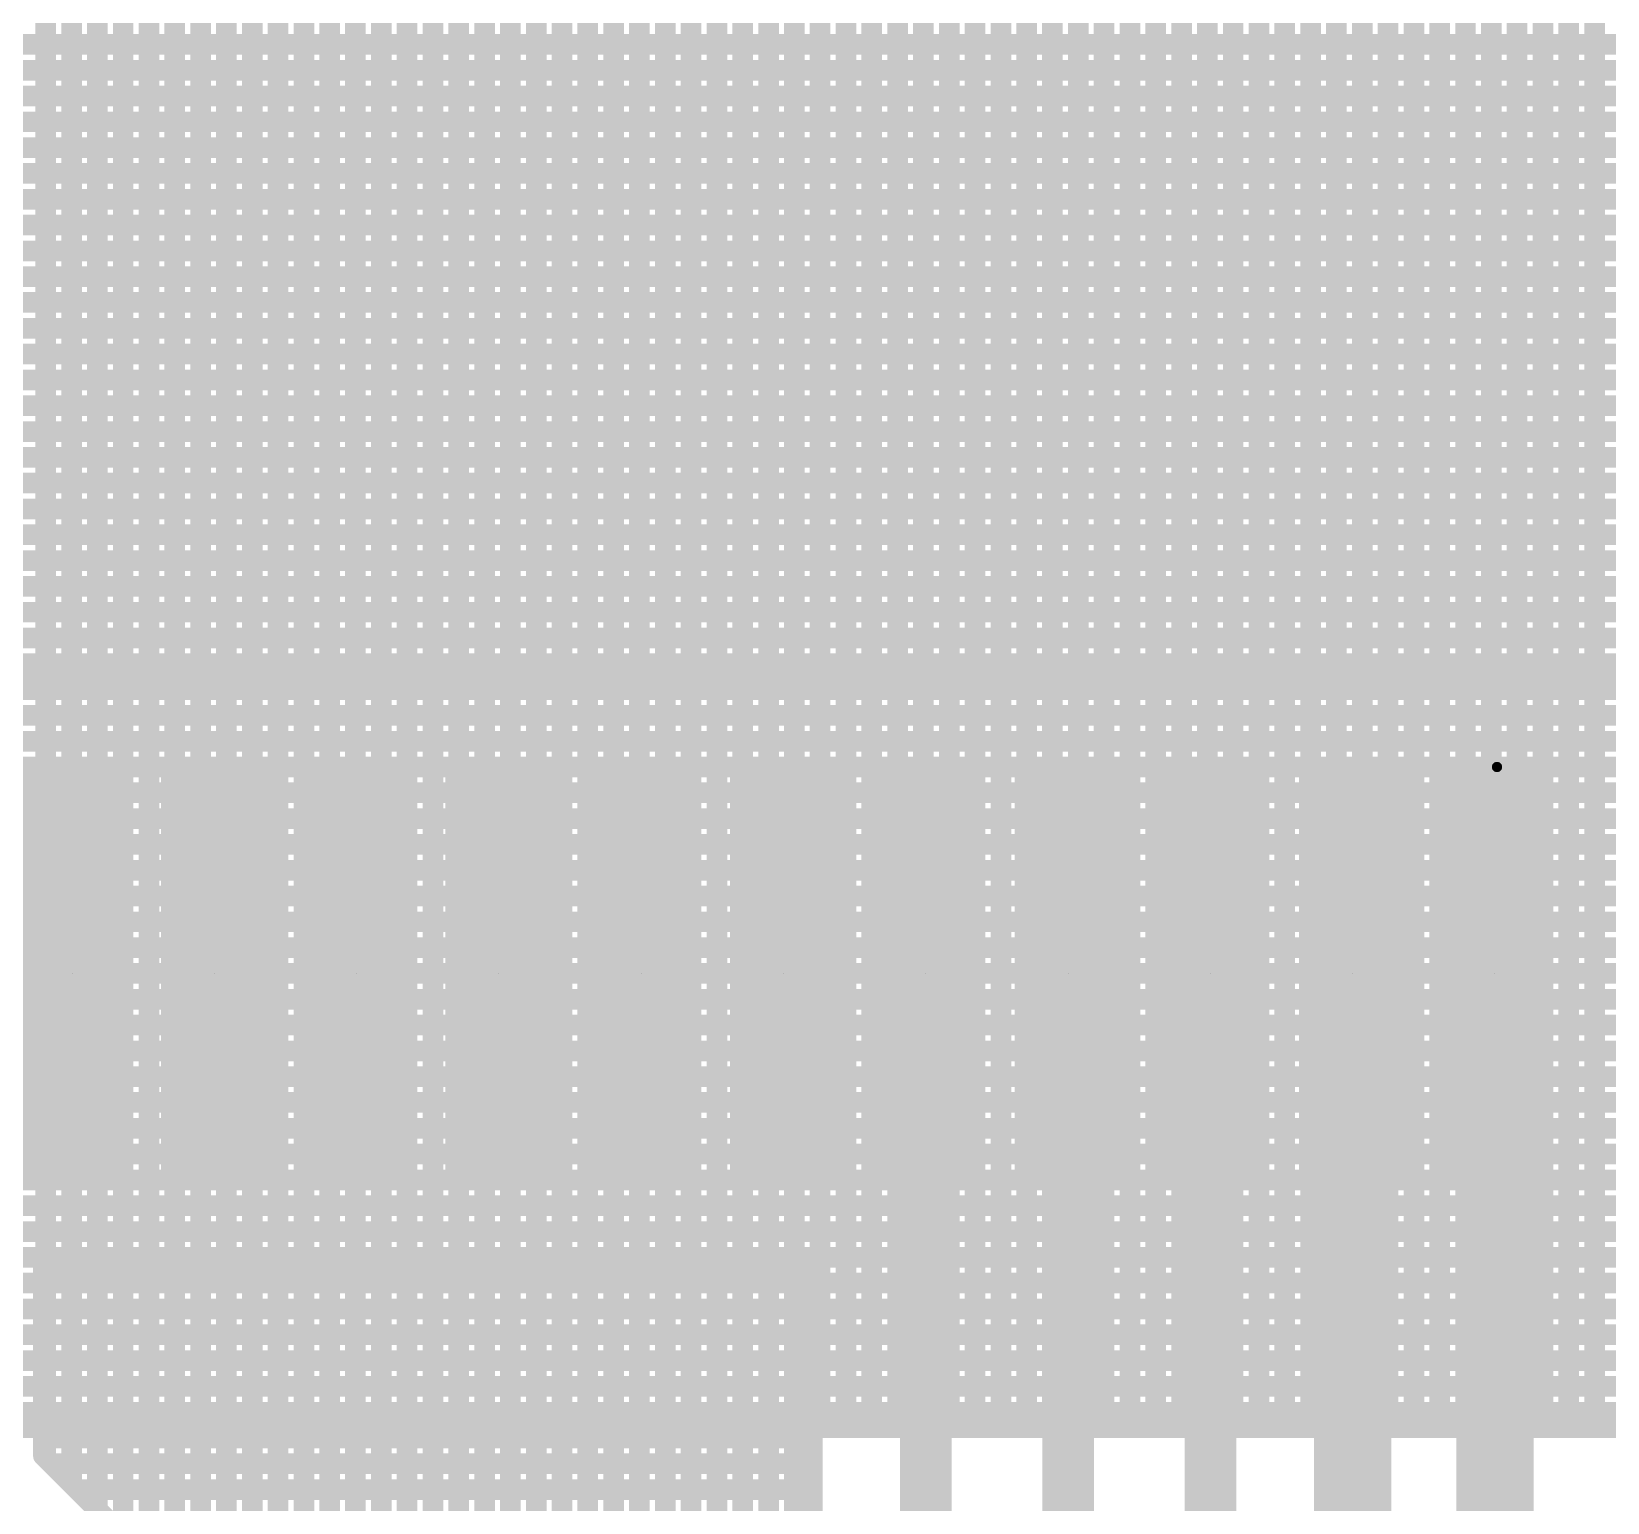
# Model space of a CAD drawing. Header units: millimetres. Extents: x 1.42 to 3.4, y 1.21 to 3.22.
# Drawn here: x 2.2473 to 2.5525, y 2.6475 to 2.9325 of the extents above; entities that cross this region are included whole.
import ezdxf

# ---------------------------------------------------------------- set-up
doc = ezdxf.new("R2010")
doc.units = ezdxf.units.MM
doc.header["$MEASUREMENT"] = 0
for name, color, linetype in [('BottomLayer', 5, 'Continuous'), ('PadHoleLayer', 156, 'Continuous'), ('TopLayer', 1, 'Continuous'), ('TopOverlay', 2, 'Continuous'), ('TopPaste', 8, 'Continuous'), ('TopSolder', 216, 'Continuous')]:
    doc.layers.add(name, color=color, linetype=linetype)

# ---------------------------------------------------------------- blocks, each defined once
blk = doc.blocks.new('12864_12')
at = {"layer": 'PadHoleLayer'}
for points in [[(0.12402, 0), (0.12402, 0, -1), (0.12402, 0), (0.12402, 0, -1)], [(0.15158, 0), (0.15158, 0, -1), (0.15158, 0), (0.15158, 0, -1)], [(0.17913, 0), (0.17913, 0, -1), (0.17913, 0), (0.17913, 0, -1)], [(0.20669, 0), (0.20669, 0, -1), (0.20669, 0), (0.20669, 0, -1)], [(0.23425, 0), (0.23425, 0, -1), (0.23425, 0), (0.23425, 0, -1)], [(0.26181, 0), (0.26181, 0, -1), (0.26181, 0), (0.26181, 0, -1)], [(0.28937, 0), (0.28937, 0, -1), (0.28937, 0), (0.28937, 0, -1)], [(0.31693, 0), (0.31693, 0, -1), (0.31693, 0), (0.31693, 0, -1)], [(0.34449, 0), (0.34449, 0, -1), (0.34449, 0), (0.34449, 0, -1)], [(0.37205, 0), (0.37205, 0, -1), (0.37205, 0), (0.37205, 0, -1)], [(0.39961, 0), (0.39961, 0, -1), (0.39961, 0), (0.39961, 0, -1)]]:
    blk.add_lwpolyline(points, format="xyb", close=True, dxfattribs=at)
at = {"layer": 'TopLayer'}
for points in [[(0.11614, -0.03937), (0.13189, -0.03937), (0.11614, 0.03937), (0.13189, 0.03937)], [(0.1437, -0.03937), (0.15945, -0.03937), (0.1437, 0.03937), (0.15945, 0.03937)], [(0.17126, -0.03937), (0.18701, -0.03937), (0.17126, 0.03937), (0.18701, 0.03937)], [(0.19882, -0.03937), (0.21457, -0.03937), (0.19882, 0.03937), (0.21457, 0.03937)], [(0.22638, -0.03937), (0.24213, -0.03937), (0.22638, 0.03937), (0.24213, 0.03937)], [(0.25394, -0.03937), (0.26969, -0.03937), (0.25394, 0.03937), (0.26969, 0.03937)], [(0.2815, -0.03937), (0.29724, -0.03937), (0.2815, 0.03937), (0.29724, 0.03937)], [(0.30906, -0.03937), (0.3248, -0.03937), (0.30906, 0.03937), (0.3248, 0.03937)], [(0.33661, -0.03937), (0.35236, -0.03937), (0.33661, 0.03937), (0.35236, 0.03937)], [(0.36417, -0.03937), (0.37992, -0.03937), (0.36417, 0.03937), (0.37992, 0.03937)], [(0.39173, -0.03937), (0.40748, -0.03937), (0.39173, 0.03937), (0.40748, 0.03937)]]:
    blk.add_solid(points, dxfattribs=at)
at = {"layer": 'TopOverlay', "const_width": 0.002}
blk.add_lwpolyline([(0.4, 0.04), (0.43268, 0.04)], dxfattribs=at)
at = {"layer": 'TopOverlay', "const_width": 0.001}
blk.add_lwpolyline([(0.3995, 0.04, 1), (0.4005, 0.04, 1)], format="xyb", close=True, dxfattribs=at)
at = {"layer": 'TopPaste'}
for points in [[(0.11614, -0.03937), (0.13189, -0.03937), (0.11614, 0.03937), (0.13189, 0.03937)], [(0.1437, -0.03937), (0.15945, -0.03937), (0.1437, 0.03937), (0.15945, 0.03937)], [(0.17126, -0.03937), (0.18701, -0.03937), (0.17126, 0.03937), (0.18701, 0.03937)], [(0.19882, -0.03937), (0.21457, -0.03937), (0.19882, 0.03937), (0.21457, 0.03937)], [(0.22638, -0.03937), (0.24213, -0.03937), (0.22638, 0.03937), (0.24213, 0.03937)], [(0.25394, -0.03937), (0.26969, -0.03937), (0.25394, 0.03937), (0.26969, 0.03937)], [(0.2815, -0.03937), (0.29724, -0.03937), (0.2815, 0.03937), (0.29724, 0.03937)], [(0.30906, -0.03937), (0.3248, -0.03937), (0.30906, 0.03937), (0.3248, 0.03937)], [(0.33661, -0.03937), (0.35236, -0.03937), (0.33661, 0.03937), (0.35236, 0.03937)], [(0.36417, -0.03937), (0.37992, -0.03937), (0.36417, 0.03937), (0.37992, 0.03937)], [(0.39173, -0.03937), (0.40748, -0.03937), (0.39173, 0.03937), (0.40748, 0.03937)]]:
    blk.add_solid(points, dxfattribs=at)
at = {"layer": 'TopSolder'}
for points in [[(0.11364, -0.04187), (0.13439, -0.04187), (0.11364, 0.04187), (0.13439, 0.04187)], [(0.1412, -0.04187), (0.16195, -0.04187), (0.1412, 0.04187), (0.16195, 0.04187)], [(0.16876, -0.04187), (0.18951, -0.04187), (0.16876, 0.04187), (0.18951, 0.04187)], [(0.19632, -0.04187), (0.21707, -0.04187), (0.19632, 0.04187), (0.21707, 0.04187)], [(0.22388, -0.04187), (0.24463, -0.04187), (0.22388, 0.04187), (0.24463, 0.04187)], [(0.25144, -0.04187), (0.27219, -0.04187), (0.25144, 0.04187), (0.27219, 0.04187)], [(0.279, -0.04187), (0.29974, -0.04187), (0.279, 0.04187), (0.29974, 0.04187)], [(0.30656, -0.04187), (0.3273, -0.04187), (0.30656, 0.04187), (0.3273, 0.04187)], [(0.33411, -0.04187), (0.35486, -0.04187), (0.33411, 0.04187), (0.35486, 0.04187)], [(0.36167, -0.04187), (0.38242, -0.04187), (0.36167, 0.04187), (0.38242, 0.04187)], [(0.38923, -0.04187), (0.40998, -0.04187), (0.38923, 0.04187), (0.40998, 0.04187)]]:
    blk.add_solid(points, dxfattribs=at)

msp = doc.modelspace()

# ---------------------------------------------------------------- linework, layer by layer
at = {"layer": 'BottomLayer', "const_width": 0.004}
for points in [[(2.25, 2.662), (2.25, 3.21)], [(2.255, 2.662), (2.255, 3.21)], [(2.26, 2.662), (2.26, 3.21)], [(2.265, 2.662), (2.265, 3.21)], [(2.27, 2.662), (2.27, 3.21)], [(2.275, 2.662), (2.275, 3.21)], [(2.28, 2.662), (2.28, 3.21)], [(2.285, 2.662), (2.285, 3.21)], [(2.29, 2.662), (2.29, 3.21)], [(2.295, 2.662), (2.295, 3.21)], [(2.3, 2.662), (2.3, 3.21)], [(2.305, 2.662), (2.305, 3.21)], [(2.31, 2.662), (2.31, 3.21)], [(2.315, 2.662), (2.315, 3.21)], [(2.32, 2.662), (2.32, 3.21)], [(2.325, 2.662), (2.325, 3.21)], [(2.33, 2.662), (2.33, 3.21)], [(2.335, 2.662), (2.335, 3.21)], [(2.34, 2.662), (2.34, 3.21)], [(2.345, 2.662), (2.345, 3.21)], [(2.35, 2.662), (2.35, 3.21)], [(2.355, 2.662), (2.355, 3.21)], [(2.36, 2.662), (2.36, 3.21)], [(2.365, 2.662), (2.365, 3.21)], [(2.37, 2.662), (2.37, 3.21)], [(2.375, 2.662), (2.375, 3.21)], [(2.38, 2.662), (2.38, 3.21)], [(2.385, 2.662), (2.385, 3.21)], [(2.39, 2.662), (2.39, 3.21)], [(2.395, 2.662), (2.395, 3.21)], [(2.4, 2.662), (2.4, 3.21)], [(2.405, 2.662), (2.405, 3.21)], [(2.41, 2.662), (2.41, 3.21)], [(2.415, 2.662), (2.415, 3.21)], [(2.42, 2.662), (2.42, 3.21)], [(2.425, 2.662), (2.425, 3.21)], [(2.43, 2.662), (2.43, 3.21)], [(2.435, 2.662), (2.435, 3.21)], [(2.44, 2.662), (2.44, 3.21)], [(2.445, 2.662), (2.445, 3.21)], [(2.45, 2.662), (2.45, 3.21)], [(2.455, 2.662), (2.455, 3.21)], [(2.46, 2.662), (2.46, 3.21)], [(2.465, 2.662), (2.465, 3.21)], [(2.47, 2.662), (2.47, 3.21)], [(2.475, 2.662), (2.475, 3.21)], [(2.48, 2.662), (2.48, 3.21)], [(2.485, 2.662), (2.485, 3.21)], [(2.49, 2.662), (2.49, 3.21)], [(2.495, 2.662), (2.495, 3.21)], [(2.5, 2.662), (2.5, 3.21)], [(2.505, 2.662), (2.505, 3.21)], [(2.51, 2.662), (2.51, 3.21)], [(2.515, 2.662), (2.515, 3.21)], [(2.52, 2.662), (2.52, 3.21)], [(2.525, 2.662), (2.525, 3.21)], [(2.53, 2.662), (2.53, 3.21)], [(2.535, 2.662), (2.535, 3.21)], [(2.54, 2.662), (2.54, 3.21)], [(2.545, 2.662), (2.545, 3.21)], [(2.55, 2.662), (2.55, 3.21)], [(1.42, 2.93), (3.384, 2.93)], [(1.42, 2.925), (3.384, 2.925)], [(1.42, 2.92), (3.384, 2.92)], [(1.42, 2.915), (3.384, 2.915)], [(1.42, 2.91), (3.384, 2.91)], [(1.42, 2.905), (3.384, 2.905)], [(1.42, 2.9), (3.384, 2.9)], [(1.42, 2.895), (3.384, 2.895)], [(1.42, 2.89), (3.384, 2.89)], [(1.42, 2.885), (3.384, 2.885)], [(1.42, 2.88), (3.384, 2.88)], [(1.42, 2.875), (3.384, 2.875)], [(1.42, 2.87), (3.384, 2.87)], [(1.42, 2.865), (3.384, 2.865)], [(1.42, 2.86), (3.384, 2.86)], [(1.42, 2.855), (3.384, 2.855)], [(1.42, 2.85), (3.384, 2.85)], [(1.42, 2.845), (3.384, 2.845)], [(1.42, 2.84), (3.384, 2.84)], [(1.42, 2.835), (3.384, 2.835)], [(1.42, 2.83), (3.384, 2.83)], [(1.42, 2.825), (3.384, 2.825)], [(1.42, 2.82), (3.384, 2.82)], [(1.42, 2.815), (3.384, 2.815)], [(1.42, 2.81), (3.384, 2.81)], [(1.42, 2.805), (3.384, 2.805)], [(1.42, 2.8), (3.384, 2.8)], [(1.42, 2.795), (3.384, 2.795)], [(1.42, 2.79), (3.384, 2.79)], [(1.42, 2.785), (3.384, 2.785)], [(1.42, 2.78), (3.384, 2.78)], [(1.42, 2.775), (3.384, 2.775)], [(1.42, 2.77), (3.384, 2.77)], [(1.42, 2.765), (3.384, 2.765)], [(1.42, 2.76), (3.384, 2.76)], [(1.42, 2.755), (3.384, 2.755)], [(1.42, 2.75), (3.384, 2.75)], [(1.42, 2.745), (3.384, 2.745)], [(1.42, 2.74), (3.384, 2.74)], [(1.42, 2.735), (3.384, 2.735)], [(1.42, 2.73), (3.384, 2.73)], [(1.42, 2.725), (3.384, 2.725)], [(1.42, 2.72), (3.384, 2.72)], [(1.42, 2.715), (3.384, 2.715)], [(1.42, 2.71), (3.384, 2.71)], [(1.42, 2.705), (3.384, 2.705)], [(1.42, 2.7), (3.384, 2.7)], [(1.42, 2.695), (3.384, 2.695)], [(1.42, 2.69), (3.384, 2.69)], [(1.42, 2.685), (3.384, 2.685)], [(1.42, 2.68), (3.384, 2.68)], [(1.42, 2.675), (3.384, 2.675)], [(1.42, 2.67), (3.384, 2.67)], [(2.1332, 2.665), (3.384, 2.665)], [(2.13739, 2.662), (2.8705, 2.662)]]:
    msp.add_lwpolyline(points, dxfattribs=at)
at = {"layer": 'BottomLayer', "const_width": 0.002}
for points in [[(2.249, 2.662, 1), (2.251, 2.662, 1)], [(2.254, 2.662, 1), (2.256, 2.662, 1)], [(2.259, 2.662, 1), (2.261, 2.662, 1)], [(2.264, 2.662, 1), (2.266, 2.662, 1)], [(2.269, 2.662, 1), (2.271, 2.662, 1)], [(2.274, 2.662, 1), (2.276, 2.662, 1)], [(2.279, 2.662, 1), (2.281, 2.662, 1)], [(2.284, 2.662, 1), (2.286, 2.662, 1)], [(2.289, 2.662, 1), (2.291, 2.662, 1)], [(2.294, 2.662, 1), (2.296, 2.662, 1)], [(2.299, 2.662, 1), (2.301, 2.662, 1)], [(2.304, 2.662, 1), (2.306, 2.662, 1)], [(2.309, 2.662, 1), (2.311, 2.662, 1)], [(2.314, 2.662, 1), (2.316, 2.662, 1)], [(2.319, 2.662, 1), (2.321, 2.662, 1)], [(2.324, 2.662, 1), (2.326, 2.662, 1)], [(2.329, 2.662, 1), (2.331, 2.662, 1)], [(2.334, 2.662, 1), (2.336, 2.662, 1)], [(2.339, 2.662, 1), (2.341, 2.662, 1)], [(2.344, 2.662, 1), (2.346, 2.662, 1)], [(2.349, 2.662, 1), (2.351, 2.662, 1)], [(2.354, 2.662, 1), (2.356, 2.662, 1)], [(2.359, 2.662, 1), (2.361, 2.662, 1)], [(2.364, 2.662, 1), (2.366, 2.662, 1)], [(2.369, 2.662, 1), (2.371, 2.662, 1)], [(2.374, 2.662, 1), (2.376, 2.662, 1)], [(2.379, 2.662, 1), (2.381, 2.662, 1)], [(2.384, 2.662, 1), (2.386, 2.662, 1)], [(2.389, 2.662, 1), (2.391, 2.662, 1)], [(2.394, 2.662, 1), (2.396, 2.662, 1)], [(2.399, 2.662, 1), (2.401, 2.662, 1)], [(2.404, 2.662, 1), (2.406, 2.662, 1)], [(2.409, 2.662, 1), (2.411, 2.662, 1)], [(2.414, 2.662, 1), (2.416, 2.662, 1)], [(2.419, 2.662, 1), (2.421, 2.662, 1)], [(2.424, 2.662, 1), (2.426, 2.662, 1)], [(2.429, 2.662, 1), (2.431, 2.662, 1)], [(2.434, 2.662, 1), (2.436, 2.662, 1)], [(2.439, 2.662, 1), (2.441, 2.662, 1)], [(2.444, 2.662, 1), (2.446, 2.662, 1)], [(2.449, 2.662, 1), (2.451, 2.662, 1)], [(2.454, 2.662, 1), (2.456, 2.662, 1)], [(2.459, 2.662, 1), (2.461, 2.662, 1)], [(2.464, 2.662, 1), (2.466, 2.662, 1)], [(2.469, 2.662, 1), (2.471, 2.662, 1)], [(2.474, 2.662, 1), (2.476, 2.662, 1)], [(2.479, 2.662, 1), (2.481, 2.662, 1)], [(2.484, 2.662, 1), (2.486, 2.662, 1)], [(2.489, 2.662, 1), (2.491, 2.662, 1)], [(2.494, 2.662, 1), (2.496, 2.662, 1)], [(2.499, 2.662, 1), (2.501, 2.662, 1)], [(2.504, 2.662, 1), (2.506, 2.662, 1)], [(2.509, 2.662, 1), (2.511, 2.662, 1)], [(2.514, 2.662, 1), (2.516, 2.662, 1)], [(2.519, 2.662, 1), (2.521, 2.662, 1)], [(2.524, 2.662, 1), (2.526, 2.662, 1)], [(2.529, 2.662, 1), (2.531, 2.662, 1)], [(2.534, 2.662, 1), (2.536, 2.662, 1)], [(2.539, 2.662, 1), (2.541, 2.662, 1)], [(2.544, 2.662, 1), (2.546, 2.662, 1)], [(2.549, 2.662, 1), (2.551, 2.662, 1)]]:
    msp.add_lwpolyline(points, format="xyb", close=True, dxfattribs=at)
at = {"layer": 'TopLayer'}
for points, const_width in [([(2.25, 2.80637), (2.25, 3.2089)], 0.004), ([(2.255, 2.80637), (2.255, 3.2089)], 0.004), ([(2.26, 2.80637), (2.26, 3.2089)], 0.004), ([(2.265, 2.80637), (2.265, 3.2089)], 0.004), ([(2.27, 2.80637), (2.27, 3.2089)], 0.004), ([(2.275, 2.80637), (2.275, 3.2089)], 0.004), ([(2.28, 2.80637), (2.28, 3.2089)], 0.004), ([(2.285, 2.80637), (2.285, 3.2089)], 0.004), ([(2.29, 2.80637), (2.29, 3.2089)], 0.004), ([(2.295, 2.80637), (2.295, 3.2089)], 0.004), ([(2.3, 2.80637), (2.3, 3.2089)], 0.004), ([(2.305, 2.80637), (2.305, 3.2089)], 0.004), ([(2.31, 2.80637), (2.31, 3.2089)], 0.004), ([(2.315, 2.80637), (2.315, 3.2089)], 0.004), ([(2.32, 2.80637), (2.32, 3.2089)], 0.004), ([(2.325, 2.80637), (2.325, 3.2089)], 0.004), ([(2.33, 2.80637), (2.33, 3.2089)], 0.004), ([(2.335, 2.80637), (2.335, 3.2089)], 0.004), ([(2.34, 2.80637), (2.34, 3.2089)], 0.004), ([(2.345, 2.80637), (2.345, 3.2089)], 0.004), ([(2.35, 2.80637), (2.35, 3.2089)], 0.004), ([(2.355, 2.80637), (2.355, 3.2089)], 0.004), ([(2.36, 2.80637), (2.36, 3.2089)], 0.004), ([(2.365, 2.80637), (2.365, 3.2089)], 0.004), ([(2.37, 2.80637), (2.37, 3.2089)], 0.004), ([(2.375, 2.80637), (2.375, 3.2089)], 0.004), ([(2.38, 2.80637), (2.38, 3.2089)], 0.004), ([(2.385, 2.80637), (2.385, 3.2089)], 0.004), ([(2.39, 2.80637), (2.39, 3.2089)], 0.004), ([(2.395, 2.80637), (2.395, 3.2089)], 0.004), ([(2.4, 2.80637), (2.4, 3.2089)], 0.004), ([(2.405, 2.80637), (2.405, 3.2089)], 0.004), ([(2.41, 2.80637), (2.41, 3.2089)], 0.004), ([(2.415, 2.80637), (2.415, 3.2089)], 0.004), ([(2.42, 2.80637), (2.42, 3.2089)], 0.004), ([(2.425, 2.80637), (2.425, 3.2089)], 0.004), ([(2.43, 2.80637), (2.43, 3.2089)], 0.004), ([(2.435, 2.80637), (2.435, 3.2089)], 0.004), ([(2.44, 2.80637), (2.44, 3.2089)], 0.004), ([(2.445, 2.80637), (2.445, 3.2089)], 0.004), ([(2.45, 2.80637), (2.45, 3.2089)], 0.004), ([(2.455, 2.80637), (2.455, 3.2089)], 0.004), ([(2.46, 2.80637), (2.46, 3.2089)], 0.004), ([(2.465, 2.80637), (2.465, 3.2089)], 0.004), ([(2.47, 2.80637), (2.47, 3.2089)], 0.004), ([(2.475, 2.80637), (2.475, 3.2089)], 0.004), ([(2.48, 2.80637), (2.48, 3.2089)], 0.004), ([(2.485, 2.80637), (2.485, 3.2089)], 0.004), ([(2.49, 2.80637), (2.49, 3.2089)], 0.004), ([(2.495, 2.80637), (2.495, 3.2089)], 0.004), ([(2.5, 2.80637), (2.5, 3.2089)], 0.004), ([(2.505, 2.80637), (2.505, 3.2089)], 0.004), ([(2.51, 2.80637), (2.51, 3.2089)], 0.004), ([(2.515, 2.80637), (2.515, 3.2089)], 0.004), ([(2.52, 2.80637), (2.52, 3.2089)], 0.004), ([(2.525, 2.80637), (2.525, 3.2089)], 0.004), ([(2.53, 2.80637), (2.53, 3.2089)], 0.004), ([(2.535, 2.80637), (2.535, 3.2089)], 0.004), ([(2.54, 2.80637), (2.54, 3.2089)], 0.004), ([(2.545, 2.80637), (2.545, 3.2089)], 0.004), ([(2.55, 2.80637), (2.55, 3.2089)], 0.004), ([(1.42, 2.93), (3.39, 2.93)], 0.004), ([(1.42, 2.925), (3.39, 2.925)], 0.004), ([(1.42, 2.92), (3.39, 2.92)], 0.004), ([(1.42, 2.915), (3.39, 2.915)], 0.004), ([(1.42, 2.91), (3.39, 2.91)], 0.004), ([(1.42, 2.905), (3.39, 2.905)], 0.004), ([(1.42, 2.9), (3.39, 2.9)], 0.004), ([(1.42, 2.895), (3.39, 2.895)], 0.004), ([(1.42, 2.89), (3.39, 2.89)], 0.004), ([(1.42, 2.885), (3.39, 2.885)], 0.004), ([(1.42, 2.88), (3.39, 2.88)], 0.004), ([(1.42, 2.875), (3.39, 2.875)], 0.004), ([(1.42, 2.87), (3.39, 2.87)], 0.004), ([(1.42, 2.865), (3.39, 2.865)], 0.004), ([(1.42, 2.86), (3.39, 2.86)], 0.004), ([(1.42, 2.855), (3.39, 2.855)], 0.004), ([(1.42, 2.85), (3.39, 2.85)], 0.004), ([(1.42, 2.845), (3.39, 2.845)], 0.004), ([(1.42, 2.84), (3.39, 2.84)], 0.004), ([(1.42, 2.835), (3.39, 2.835)], 0.004), ([(1.42, 2.83), (3.39, 2.83)], 0.004), ([(1.42, 2.825), (3.39, 2.825)], 0.004), ([(1.42, 2.82), (3.39, 2.82)], 0.004), ([(1.42, 2.815), (3.39, 2.815)], 0.004), ([(1.42, 2.81), (3.39, 2.81)], 0.004), ([(2.23024, 2.80637), (2.25243, 2.80637)], 0.004), ([(2.23024, 2.80637), (2.25243, 2.80637)], 0.004), ([(2.25243, 2.80637), (2.2578, 2.80637)], 0.004), ([(2.2578, 2.80637), (2.27999, 2.80637)], 0.004), ([(2.2578, 2.80637), (2.27999, 2.80637)], 0.004), ([(2.27999, 2.80637), (2.28536, 2.80637)], 0.004), ([(2.28536, 2.80637), (2.30755, 2.80637)], 0.004), ([(2.28536, 2.80637), (2.30755, 2.80637)], 0.004), ([(2.30755, 2.80637), (2.31292, 2.80637)], 0.004), ([(2.31292, 2.80637), (2.33511, 2.80637)], 0.004), ([(2.31292, 2.80637), (2.33511, 2.80637)], 0.004), ([(2.33511, 2.80637), (2.34048, 2.80637)], 0.004), ([(2.34048, 2.80637), (2.36267, 2.80637)], 0.004), ([(2.34048, 2.80637), (2.36267, 2.80637)], 0.004), ([(2.36267, 2.80637), (2.36804, 2.80637)], 0.004), ([(2.36804, 2.80637), (2.39023, 2.80637)], 0.004), ([(2.36804, 2.80637), (2.39023, 2.80637)], 0.004), ([(2.39023, 2.80637), (2.3956, 2.80637)], 0.004), ([(2.3956, 2.80637), (2.41779, 2.80637)], 0.004), ([(2.3956, 2.80637), (2.41779, 2.80637)], 0.004), ([(2.41779, 2.80637), (2.42316, 2.80637)], 0.004), ([(2.42316, 2.80637), (2.44535, 2.80637)], 0.004), ([(2.42316, 2.80637), (2.44535, 2.80637)], 0.004), ([(2.44535, 2.80637), (2.45072, 2.80637)], 0.004), ([(2.45072, 2.80637), (2.47291, 2.80637)], 0.004), ([(2.45072, 2.80637), (2.47291, 2.80637)], 0.004), ([(2.47291, 2.80637), (2.47828, 2.80637)], 0.004), ([(2.47828, 2.80637), (2.50047, 2.80637)], 0.004), ([(2.47828, 2.80637), (2.50047, 2.80637)], 0.004), ([(2.50047, 2.80637), (2.50584, 2.80637)], 0.004), ([(2.50584, 2.80637), (2.52802, 2.80637)], 0.004), ([(2.50584, 2.80637), (2.52802, 2.80637)], 0.004), ([(2.52802, 2.80637), (2.55558, 2.80637)], 0.004), ([(2.50315, 2.56185), (2.50315, 2.75)], 0.015), ([(2.53071, 2.53429), (2.53071, 2.75)], 0.015), ([(2.42047, 2.62647), (2.42047, 2.75)], 0.01), ([(2.44803, 2.60811), (2.44803, 2.75)], 0.01), ([(2.47559, 2.56259), (2.47559, 2.75)], 0.01), ([(2.24956, 2.65655), (2.24956, 2.69363)], 0.004), ([(2.25, 2.65611), (2.25, 2.69363)], 0.004), ([(2.25243, 2.69363), (2.2578, 2.69363)], 0.004), ([(2.255, 2.65111), (2.255, 2.69363)], 0.004), ([(2.2578, 2.69363), (2.27999, 2.69363)], 0.004), ([(2.2578, 2.69363), (2.27999, 2.69363)], 0.004), ([(2.26, 2.64611), (2.26, 2.69363)], 0.004), ([(2.265, 2.64111), (2.265, 2.69363)], 0.004), ([(2.27, 2.63611), (2.27, 2.69363)], 0.004), ([(2.275, 2.63111), (2.275, 2.69363)], 0.004), ([(2.27999, 2.69363), (2.28536, 2.69363)], 0.004), ([(2.28, 2.62541), (2.28, 2.69363)], 0.004), ([(2.285, 2.54766), (2.285, 2.69363)], 0.004), ([(2.28536, 2.69363), (2.30755, 2.69363)], 0.004), ([(2.28536, 2.69363), (2.30755, 2.69363)], 0.004), ([(2.29, 2.53755), (2.29, 2.69363)], 0.004), ([(2.295, 2.53211), (2.295, 2.69363)], 0.004), ([(2.3, 2.53711), (2.3, 2.69363)], 0.004), ([(2.305, 2.54211), (2.305, 2.69363)], 0.004), ([(2.30755, 2.69363), (2.31292, 2.69363)], 0.004), ([(2.31, 2.54711), (2.31, 2.69363)], 0.004), ([(2.31292, 2.69363), (2.33511, 2.69363)], 0.004), ([(2.31292, 2.69363), (2.33511, 2.69363)], 0.004), ([(2.315, 2.55211), (2.315, 2.69363)], 0.004), ([(2.32, 2.55711), (2.32, 2.69363)], 0.004), ([(2.325, 2.56211), (2.325, 2.69363)], 0.004), ([(2.33, 2.56711), (2.33, 2.69363)], 0.004), ([(2.335, 2.57211), (2.335, 2.69363)], 0.004), ([(2.33511, 2.69363), (2.34048, 2.69363)], 0.004), ([(2.34, 2.57711), (2.34, 2.69363)], 0.004), ([(2.34048, 2.69363), (2.36267, 2.69363)], 0.004), ([(2.34048, 2.69363), (2.36267, 2.69363)], 0.004), ([(2.345, 2.58211), (2.345, 2.69363)], 0.004), ([(2.35, 2.58711), (2.35, 2.69363)], 0.004), ([(2.355, 2.59211), (2.355, 2.69363)], 0.004), ([(2.36, 2.59711), (2.36, 2.69363)], 0.004), ([(2.36267, 2.69363), (2.36804, 2.69363)], 0.004), ([(2.365, 2.60211), (2.365, 2.69363)], 0.004), ([(2.36804, 2.69363), (2.39023, 2.69363)], 0.004), ([(2.36804, 2.69363), (2.39023, 2.69363)], 0.004), ([(2.37, 2.60711), (2.37, 2.69363)], 0.004), ([(2.375, 2.61211), (2.375, 2.69363)], 0.004), ([(2.38, 2.61711), (2.38, 2.69363)], 0.004), ([(2.385, 2.62211), (2.385, 2.69363)], 0.004), ([(2.39, 2.62711), (2.39, 2.69363)], 0.004), ([(2.39023, 2.69363), (2.3956, 2.69363)], 0.004), ([(2.395, 2.63211), (2.395, 2.69363)], 0.004), ([(2.39847, 2.63559), (2.39847, 2.69363)], 0.004), ([(2.24956, 2.69), (2.39847, 2.69)], 0.004), ([(2.24956, 2.685), (2.39847, 2.685)], 0.004), ([(2.24956, 2.68), (2.39847, 2.68)], 0.004), ([(2.24956, 2.675), (2.39847, 2.675)], 0.004), ([(2.24956, 2.67), (2.39847, 2.67)], 0.004), ([(2.24956, 2.665), (2.39847, 2.665)], 0.004), ([(2.24956, 2.66), (2.39847, 2.66)], 0.004), ([(2.24956, 2.65655), (2.27702, 2.6291)], 0.004), ([(2.25111, 2.655), (2.39847, 2.655)], 0.004), ([(2.25611, 2.65), (2.39847, 2.65)], 0.004)]:
    msp.add_lwpolyline(points, dxfattribs=dict(at, const_width=const_width))
for points, const_width in [([(2.249, 2.80637, 1), (2.251, 2.80637, 1)], 0.002), ([(2.25143, 2.80637, 1), (2.25343, 2.80637, 1)], 0.002), ([(2.25143, 2.80637, 1), (2.25343, 2.80637, 1)], 0.002), ([(2.25143, 2.80637, 1), (2.25343, 2.80637, 1)], 0.002), ([(2.254, 2.80637, 1), (2.256, 2.80637, 1)], 0.002), ([(2.2568, 2.80637, 1), (2.2588, 2.80637, 1)], 0.002), ([(2.2568, 2.80637, 1), (2.2588, 2.80637, 1)], 0.002), ([(2.2568, 2.80637, 1), (2.2588, 2.80637, 1)], 0.002), ([(2.259, 2.80637, 1), (2.261, 2.80637, 1)], 0.002), ([(2.264, 2.80637, 1), (2.266, 2.80637, 1)], 0.002), ([(2.269, 2.80637, 1), (2.271, 2.80637, 1)], 0.002), ([(2.274, 2.80637, 1), (2.276, 2.80637, 1)], 0.002), ([(2.27899, 2.80637, 1), (2.28099, 2.80637, 1)], 0.002), ([(2.27899, 2.80637, 1), (2.28099, 2.80637, 1)], 0.002), ([(2.27899, 2.80637, 1), (2.28099, 2.80637, 1)], 0.002), ([(2.279, 2.80637, 1), (2.281, 2.80637, 1)], 0.002), ([(2.284, 2.80637, 1), (2.286, 2.80637, 1)], 0.002), ([(2.28436, 2.80637, 1), (2.28636, 2.80637, 1)], 0.002), ([(2.28436, 2.80637, 1), (2.28636, 2.80637, 1)], 0.002), ([(2.28436, 2.80637, 1), (2.28636, 2.80637, 1)], 0.002), ([(2.289, 2.80637, 1), (2.291, 2.80637, 1)], 0.002), ([(2.294, 2.80637, 1), (2.296, 2.80637, 1)], 0.002), ([(2.299, 2.80637, 1), (2.301, 2.80637, 1)], 0.002), ([(2.304, 2.80637, 1), (2.306, 2.80637, 1)], 0.002), ([(2.30655, 2.80637, 1), (2.30855, 2.80637, 1)], 0.002), ([(2.30655, 2.80637, 1), (2.30855, 2.80637, 1)], 0.002), ([(2.30655, 2.80637, 1), (2.30855, 2.80637, 1)], 0.002), ([(2.309, 2.80637, 1), (2.311, 2.80637, 1)], 0.002), ([(2.31192, 2.80637, 1), (2.31392, 2.80637, 1)], 0.002), ([(2.31192, 2.80637, 1), (2.31392, 2.80637, 1)], 0.002), ([(2.31192, 2.80637, 1), (2.31392, 2.80637, 1)], 0.002), ([(2.314, 2.80637, 1), (2.316, 2.80637, 1)], 0.002), ([(2.319, 2.80637, 1), (2.321, 2.80637, 1)], 0.002), ([(2.324, 2.80637, 1), (2.326, 2.80637, 1)], 0.002), ([(2.329, 2.80637, 1), (2.331, 2.80637, 1)], 0.002), ([(2.334, 2.80637, 1), (2.336, 2.80637, 1)], 0.002), ([(2.33411, 2.80637, 1), (2.33611, 2.80637, 1)], 0.002), ([(2.33411, 2.80637, 1), (2.33611, 2.80637, 1)], 0.002), ([(2.33411, 2.80637, 1), (2.33611, 2.80637, 1)], 0.002), ([(2.339, 2.80637, 1), (2.341, 2.80637, 1)], 0.002), ([(2.33948, 2.80637, 1), (2.34148, 2.80637, 1)], 0.002), ([(2.33948, 2.80637, 1), (2.34148, 2.80637, 1)], 0.002), ([(2.33948, 2.80637, 1), (2.34148, 2.80637, 1)], 0.002), ([(2.344, 2.80637, 1), (2.346, 2.80637, 1)], 0.002), ([(2.349, 2.80637, 1), (2.351, 2.80637, 1)], 0.002), ([(2.354, 2.80637, 1), (2.356, 2.80637, 1)], 0.002), ([(2.359, 2.80637, 1), (2.361, 2.80637, 1)], 0.002), ([(2.36167, 2.80637, 1), (2.36367, 2.80637, 1)], 0.002), ([(2.36167, 2.80637, 1), (2.36367, 2.80637, 1)], 0.002), ([(2.36167, 2.80637, 1), (2.36367, 2.80637, 1)], 0.002), ([(2.364, 2.80637, 1), (2.366, 2.80637, 1)], 0.002), ([(2.36704, 2.80637, 1), (2.36904, 2.80637, 1)], 0.002), ([(2.36704, 2.80637, 1), (2.36904, 2.80637, 1)], 0.002), ([(2.36704, 2.80637, 1), (2.36904, 2.80637, 1)], 0.002), ([(2.369, 2.80637, 1), (2.371, 2.80637, 1)], 0.002), ([(2.374, 2.80637, 1), (2.376, 2.80637, 1)], 0.002), ([(2.379, 2.80637, 1), (2.381, 2.80637, 1)], 0.002), ([(2.384, 2.80637, 1), (2.386, 2.80637, 1)], 0.002), ([(2.389, 2.80637, 1), (2.391, 2.80637, 1)], 0.002), ([(2.38923, 2.80637, 1), (2.39123, 2.80637, 1)], 0.002), ([(2.38923, 2.80637, 1), (2.39123, 2.80637, 1)], 0.002), ([(2.38923, 2.80637, 1), (2.39123, 2.80637, 1)], 0.002), ([(2.394, 2.80637, 1), (2.396, 2.80637, 1)], 0.002), ([(2.3946, 2.80637, 1), (2.3966, 2.80637, 1)], 0.002), ([(2.3946, 2.80637, 1), (2.3966, 2.80637, 1)], 0.002), ([(2.3946, 2.80637, 1), (2.3966, 2.80637, 1)], 0.002), ([(2.399, 2.80637, 1), (2.401, 2.80637, 1)], 0.002), ([(2.404, 2.80637, 1), (2.406, 2.80637, 1)], 0.002), ([(2.409, 2.80637, 1), (2.411, 2.80637, 1)], 0.002), ([(2.414, 2.80637, 1), (2.416, 2.80637, 1)], 0.002), ([(2.41679, 2.80637, 1), (2.41879, 2.80637, 1)], 0.002), ([(2.41679, 2.80637, 1), (2.41879, 2.80637, 1)], 0.002), ([(2.41679, 2.80637, 1), (2.41879, 2.80637, 1)], 0.002), ([(2.419, 2.80637, 1), (2.421, 2.80637, 1)], 0.002), ([(2.42216, 2.80637, 1), (2.42416, 2.80637, 1)], 0.002), ([(2.42216, 2.80637, 1), (2.42416, 2.80637, 1)], 0.002), ([(2.42216, 2.80637, 1), (2.42416, 2.80637, 1)], 0.002), ([(2.424, 2.80637, 1), (2.426, 2.80637, 1)], 0.002), ([(2.429, 2.80637, 1), (2.431, 2.80637, 1)], 0.002), ([(2.434, 2.80637, 1), (2.436, 2.80637, 1)], 0.002), ([(2.439, 2.80637, 1), (2.441, 2.80637, 1)], 0.002), ([(2.444, 2.80637, 1), (2.446, 2.80637, 1)], 0.002), ([(2.44435, 2.80637, 1), (2.44635, 2.80637, 1)], 0.002), ([(2.44435, 2.80637, 1), (2.44635, 2.80637, 1)], 0.002), ([(2.44435, 2.80637, 1), (2.44635, 2.80637, 1)], 0.002), ([(2.449, 2.80637, 1), (2.451, 2.80637, 1)], 0.002), ([(2.44972, 2.80637, 1), (2.45172, 2.80637, 1)], 0.002), ([(2.44972, 2.80637, 1), (2.45172, 2.80637, 1)], 0.002), ([(2.44972, 2.80637, 1), (2.45172, 2.80637, 1)], 0.002), ([(2.454, 2.80637, 1), (2.456, 2.80637, 1)], 0.002), ([(2.459, 2.80637, 1), (2.461, 2.80637, 1)], 0.002), ([(2.464, 2.80637, 1), (2.466, 2.80637, 1)], 0.002), ([(2.469, 2.80637, 1), (2.471, 2.80637, 1)], 0.002), ([(2.47191, 2.80637, 1), (2.47391, 2.80637, 1)], 0.002), ([(2.47191, 2.80637, 1), (2.47391, 2.80637, 1)], 0.002), ([(2.47191, 2.80637, 1), (2.47391, 2.80637, 1)], 0.002), ([(2.474, 2.80637, 1), (2.476, 2.80637, 1)], 0.002), ([(2.47728, 2.80637, 1), (2.47928, 2.80637, 1)], 0.002), ([(2.47728, 2.80637, 1), (2.47928, 2.80637, 1)], 0.002), ([(2.47728, 2.80637, 1), (2.47928, 2.80637, 1)], 0.002), ([(2.479, 2.80637, 1), (2.481, 2.80637, 1)], 0.002), ([(2.484, 2.80637, 1), (2.486, 2.80637, 1)], 0.002), ([(2.489, 2.80637, 1), (2.491, 2.80637, 1)], 0.002), ([(2.494, 2.80637, 1), (2.496, 2.80637, 1)], 0.002), ([(2.499, 2.80637, 1), (2.501, 2.80637, 1)], 0.002), ([(2.49946, 2.80637, 1), (2.50147, 2.80637, 1)], 0.002), ([(2.49946, 2.80637, 1), (2.50147, 2.80637, 1)], 0.002), ([(2.49946, 2.80637, 1), (2.50147, 2.80637, 1)], 0.002), ([(2.504, 2.80637, 1), (2.506, 2.80637, 1)], 0.002), ([(2.50484, 2.80637, 1), (2.50684, 2.80637, 1)], 0.002), ([(2.50484, 2.80637, 1), (2.50684, 2.80637, 1)], 0.002), ([(2.50484, 2.80637, 1), (2.50684, 2.80637, 1)], 0.002), ([(2.509, 2.80637, 1), (2.511, 2.80637, 1)], 0.002), ([(2.514, 2.80637, 1), (2.516, 2.80637, 1)], 0.002), ([(2.519, 2.80637, 1), (2.521, 2.80637, 1)], 0.002), ([(2.524, 2.80637, 1), (2.526, 2.80637, 1)], 0.002), ([(2.52702, 2.80637, 1), (2.52902, 2.80637, 1)], 0.002), ([(2.52702, 2.80637, 1), (2.52902, 2.80637, 1)], 0.002), ([(2.52702, 2.80637, 1), (2.52902, 2.80637, 1)], 0.002), ([(2.529, 2.80637, 1), (2.531, 2.80637, 1)], 0.002), ([(2.534, 2.80637, 1), (2.536, 2.80637, 1)], 0.002), ([(2.539, 2.80637, 1), (2.541, 2.80637, 1)], 0.002), ([(2.544, 2.80637, 1), (2.546, 2.80637, 1)], 0.002), ([(2.549, 2.80637, 1), (2.551, 2.80637, 1)], 0.002), ([(2.4994, 2.75, 1), (2.5069, 2.75, 1)], 0.0075), ([(2.52696, 2.75, 1), (2.53446, 2.75, 1)], 0.0075), ([(2.41797, 2.75, 1), (2.42297, 2.75, 1)], 0.005), ([(2.44553, 2.75, 1), (2.45053, 2.75, 1)], 0.005), ([(2.47309, 2.75, 1), (2.47809, 2.75, 1)], 0.005), ([(2.24856, 2.69363, 1), (2.25056, 2.69363, 1)], 0.002), ([(2.249, 2.69363, 1), (2.251, 2.69363, 1)], 0.002), ([(2.25143, 2.69363, 1), (2.25343, 2.69363, 1)], 0.002), ([(2.254, 2.69363, 1), (2.256, 2.69363, 1)], 0.002), ([(2.2568, 2.69363, 1), (2.2588, 2.69363, 1)], 0.002), ([(2.2568, 2.69363, 1), (2.2588, 2.69363, 1)], 0.002), ([(2.2568, 2.69363, 1), (2.2588, 2.69363, 1)], 0.002), ([(2.259, 2.69363, 1), (2.261, 2.69363, 1)], 0.002), ([(2.264, 2.69363, 1), (2.266, 2.69363, 1)], 0.002), ([(2.269, 2.69363, 1), (2.271, 2.69363, 1)], 0.002), ([(2.274, 2.69363, 1), (2.276, 2.69363, 1)], 0.002), ([(2.27899, 2.69363, 1), (2.28099, 2.69363, 1)], 0.002), ([(2.27899, 2.69363, 1), (2.28099, 2.69363, 1)], 0.002), ([(2.27899, 2.69363, 1), (2.28099, 2.69363, 1)], 0.002), ([(2.279, 2.69363, 1), (2.281, 2.69363, 1)], 0.002), ([(2.284, 2.69363, 1), (2.286, 2.69363, 1)], 0.002), ([(2.28436, 2.69363, 1), (2.28636, 2.69363, 1)], 0.002), ([(2.28436, 2.69363, 1), (2.28636, 2.69363, 1)], 0.002), ([(2.28436, 2.69363, 1), (2.28636, 2.69363, 1)], 0.002), ([(2.289, 2.69363, 1), (2.291, 2.69363, 1)], 0.002), ([(2.294, 2.69363, 1), (2.296, 2.69363, 1)], 0.002), ([(2.299, 2.69363, 1), (2.301, 2.69363, 1)], 0.002), ([(2.304, 2.69363, 1), (2.306, 2.69363, 1)], 0.002), ([(2.30655, 2.69363, 1), (2.30855, 2.69363, 1)], 0.002), ([(2.30655, 2.69363, 1), (2.30855, 2.69363, 1)], 0.002), ([(2.30655, 2.69363, 1), (2.30855, 2.69363, 1)], 0.002), ([(2.309, 2.69363, 1), (2.311, 2.69363, 1)], 0.002), ([(2.31192, 2.69363, 1), (2.31392, 2.69363, 1)], 0.002), ([(2.31192, 2.69363, 1), (2.31392, 2.69363, 1)], 0.002), ([(2.31192, 2.69363, 1), (2.31392, 2.69363, 1)], 0.002), ([(2.314, 2.69363, 1), (2.316, 2.69363, 1)], 0.002), ([(2.319, 2.69363, 1), (2.321, 2.69363, 1)], 0.002), ([(2.324, 2.69363, 1), (2.326, 2.69363, 1)], 0.002), ([(2.329, 2.69363, 1), (2.331, 2.69363, 1)], 0.002), ([(2.334, 2.69363, 1), (2.336, 2.69363, 1)], 0.002), ([(2.33411, 2.69363, 1), (2.33611, 2.69363, 1)], 0.002), ([(2.33411, 2.69363, 1), (2.33611, 2.69363, 1)], 0.002), ([(2.33411, 2.69363, 1), (2.33611, 2.69363, 1)], 0.002), ([(2.339, 2.69363, 1), (2.341, 2.69363, 1)], 0.002), ([(2.33948, 2.69363, 1), (2.34148, 2.69363, 1)], 0.002), ([(2.33948, 2.69363, 1), (2.34148, 2.69363, 1)], 0.002), ([(2.33948, 2.69363, 1), (2.34148, 2.69363, 1)], 0.002), ([(2.344, 2.69363, 1), (2.346, 2.69363, 1)], 0.002), ([(2.349, 2.69363, 1), (2.351, 2.69363, 1)], 0.002), ([(2.354, 2.69363, 1), (2.356, 2.69363, 1)], 0.002), ([(2.359, 2.69363, 1), (2.361, 2.69363, 1)], 0.002), ([(2.36167, 2.69363, 1), (2.36367, 2.69363, 1)], 0.002), ([(2.36167, 2.69363, 1), (2.36367, 2.69363, 1)], 0.002), ([(2.36167, 2.69363, 1), (2.36367, 2.69363, 1)], 0.002), ([(2.364, 2.69363, 1), (2.366, 2.69363, 1)], 0.002), ([(2.36704, 2.69363, 1), (2.36904, 2.69363, 1)], 0.002), ([(2.36704, 2.69363, 1), (2.36904, 2.69363, 1)], 0.002), ([(2.36704, 2.69363, 1), (2.36904, 2.69363, 1)], 0.002), ([(2.369, 2.69363, 1), (2.371, 2.69363, 1)], 0.002), ([(2.374, 2.69363, 1), (2.376, 2.69363, 1)], 0.002), ([(2.379, 2.69363, 1), (2.381, 2.69363, 1)], 0.002), ([(2.384, 2.69363, 1), (2.386, 2.69363, 1)], 0.002), ([(2.389, 2.69363, 1), (2.391, 2.69363, 1)], 0.002), ([(2.38923, 2.69363, 1), (2.39123, 2.69363, 1)], 0.002), ([(2.38923, 2.69363, 1), (2.39123, 2.69363, 1)], 0.002), ([(2.38923, 2.69363, 1), (2.39123, 2.69363, 1)], 0.002), ([(2.394, 2.69363, 1), (2.396, 2.69363, 1)], 0.002), ([(2.3946, 2.69363, 1), (2.3966, 2.69363, 1)], 0.002), ([(2.39747, 2.69363, 1), (2.39947, 2.69363, 1)], 0.002), ([(2.24856, 2.69, 1), (2.25056, 2.69, 1)], 0.002), ([(2.39747, 2.69, 1), (2.39947, 2.69, 1)], 0.002), ([(2.24856, 2.685, 1), (2.25056, 2.685, 1)], 0.002), ([(2.39747, 2.685, 1), (2.39947, 2.685, 1)], 0.002), ([(2.24856, 2.68, 1), (2.25056, 2.68, 1)], 0.002), ([(2.39747, 2.68, 1), (2.39947, 2.68, 1)], 0.002), ([(2.24856, 2.675, 1), (2.25056, 2.675, 1)], 0.002), ([(2.39747, 2.675, 1), (2.39947, 2.675, 1)], 0.002), ([(2.24856, 2.67, 1), (2.25056, 2.67, 1)], 0.002), ([(2.39747, 2.67, 1), (2.39947, 2.67, 1)], 0.002), ([(2.24856, 2.665, 1), (2.25056, 2.665, 1)], 0.002), ([(2.39747, 2.665, 1), (2.39947, 2.665, 1)], 0.002), ([(2.24856, 2.66, 1), (2.25056, 2.66, 1)], 0.002), ([(2.39747, 2.66, 1), (2.39947, 2.66, 1)], 0.002), ([(2.24856, 2.65655, 1), (2.25056, 2.65655, 1)], 0.002), ([(2.24856, 2.65655, 1), (2.25056, 2.65655, 1)], 0.002), ([(2.249, 2.65611, 1), (2.251, 2.65611, 1)], 0.002), ([(2.25011, 2.655, 1), (2.25211, 2.655, 1)], 0.002), ([(2.39747, 2.655, 1), (2.39947, 2.655, 1)], 0.002), ([(2.254, 2.65111, 1), (2.256, 2.65111, 1)], 0.002), ([(2.25511, 2.65, 1), (2.25711, 2.65, 1)], 0.002), ([(2.39747, 2.65, 1), (2.39947, 2.65, 1)], 0.002), ([(2.259, 2.64611, 1), (2.261, 2.64611, 1)], 0.002)]:
    msp.add_lwpolyline(points, format="xyb", close=True, dxfattribs=dict(at, const_width=const_width))

# ---------------------------------------------------------------- block references
msp.add_blockref('12864_12', (2.1311, 2.75))

doc.saveas('drawing.dxf')
